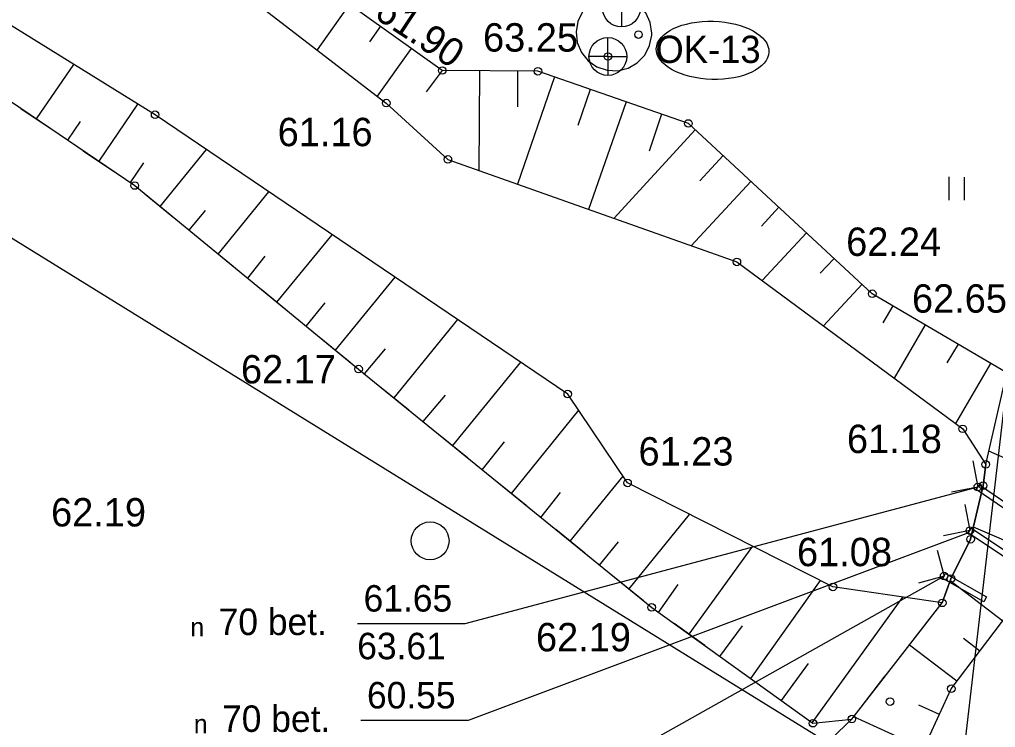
# Model space of a CAD drawing. Extents: x 631971 to 635284, y 6450547 to 6453247.
# Drawn here: x 633665.55 to 633691.36, y 6451654.21 to 6451672.92 of the extents above; entities that cross this region are included whole.
import ezdxf

# ---------------------------------------------------------------- set-up
doc = ezdxf.new("R2010")
doc.units = 0
for name, color, linetype in [('4', 7, 'Continuous'), ('Default', 7, 'Continuous'), ('Level 14', 7, 'Continuous'), ('Level 31', 7, 'Continuous'), ('Level 34', 7, 'Continuous'), ('Level 39', 7, 'Continuous'), ('Level 4', 7, 'Continuous'), ('Level 40', 7, 'Continuous'), ('Level 41', 7, 'Continuous'), ('Level 42', 7, 'Continuous'), ('Level 54', 7, 'Continuous'), ('Level 55', 7, 'Continuous'), ('Level 57', 7, 'Continuous'), ('Level 59', 7, 'Continuous'), ('PR_elekter', 7, 'Continuous')]:
    doc.layers.add(name, color=color, linetype=linetype)

# ---------------------------------------------------------------- blocks, each defined once
blk = doc.blocks.new('POINT_DISPLAY')
at = {"layer": 'Default'}
blk.add_line((0, 0), (0, 0), dxfattribs=at)
blk = doc.blocks.new('PUNKT')
at = {"layer": 'PR_elekter'}
blk.add_circle((0, 0), 10000, dxfattribs=at)
blk.add_circle((0, 0), 10000, dxfattribs=at)
blk = doc.blocks.new('VKANKA')
at = {"layer": 'Level 4'}
for q in [(0, 50000), (-50000, 0), (50000, 0), (0, -50000)]:
    blk.add_line((0, 0), q, dxfattribs=at)
blk.add_circle((0, 0), 50000, dxfattribs=at)
blk = doc.blocks.new('PUNKT_1')
at = {"layer": 'Default'}
blk.add_circle((0, 0), 10000, dxfattribs=at)
blk.add_circle((0, 0), 10000, dxfattribs=at)
blk = doc.blocks.new('VHEIN_')
at = {"layer": 'Level 41'}
for p, q in [((0, 62000), (0, 0)), ((41000, 61000), (41000, 0))]:
    blk.add_line(p, q, dxfattribs=at)
blk = doc.blocks.new('VMETS')
at = {"layer": '4'}
blk.add_circle((0, 0), 50000, dxfattribs=at)

msp = doc.modelspace()

# ---------------------------------------------------------------- linework, layer by layer
at = {"layer": 'Level 14'}
msp.add_lwpolyline([(633689.87, 6451647.9), (633697.84, 6451716.44)], dxfattribs=at)
at = {"layer": 'Level 31'}
msp.add_lwpolyline([(633684.38, 6451647.68), (633686.46, 6451653.38), (633687.56, 6451654.43), (633689.95, 6451657.5), (633690.18, 6451658.14), (633690.7, 6451659.18), (633691.03, 6451660.6), (633691.1, 6451661.16), (633691.66, 6451663.58), (633691.9, 6451664.6), (633692.74, 6451668.8), (633694.49, 6451676.8), (633697.39, 6451684.35), (633699.19, 6451687.99)], dxfattribs=at)
at = {"layer": 'Level 34'}
for points in [[(633689.95, 6451657.5), (633687.06, 6451657.92), (633681.63, 6451660.67), (633680.05, 6451663.02), (633669.14, 6451670.4), (633660.97, 6451675.46), (633649.88, 6451682.96), (633636.6, 6451690.22), (633627.35, 6451697.13), (633615.23, 6451703.33), (633601.15, 6451705.85), (633593.85, 6451706.69), (633590.4, 6451707.46), (633586.79, 6451706.21)], [(633623.87, 6451704.29), (633626.07, 6451703.48), (633633.47, 6451698.89), (633643.67, 6451690.84), (633653.75, 6451685.37), (633660.73, 6451680.31), (633669.6, 6451675.06), (633675.25, 6451670.71), (633676.88, 6451669.22), (633684.52, 6451666.51), (633690.49, 6451662.1), (633691.1, 6451661.16), (633691.03, 6451660.6), (633690.7, 6451659.18), (633690.18, 6451658.14), (633689.95, 6451657.5)]]:
    msp.add_lwpolyline(points, dxfattribs=at)
at = {"layer": 'Level 39'}
for points in [[(633690.759, 6451661.255), (633690.89, 6451660.56), (633690.195, 6451660.429)], [(633690.543, 6451660.104), (633690.68, 6451659.41), (633689.986, 6451659.273)], [(633689.812, 6451658.892), (633690, 6451658.21), (633689.318, 6451658.022)]]:
    msp.add_lwpolyline(points, dxfattribs=at)
for points in [[(633691.764, 6451659.871), (633690.848, 6451660.498), (633690.932, 6451660.622), (633691.849, 6451659.995)], [(633690.722, 6451659.472), (633691.76, 6451658.776), (633691.676, 6451658.651), (633690.638, 6451659.348)], [(633690.037, 6451658.275), (633691.124, 6451657.658), (633691.05, 6451657.528), (633689.963, 6451658.145)]]:
    msp.add_lwpolyline(points, close=True, dxfattribs=at)
at = {"layer": 'Level 4'}
msp.add_lwpolyline([(633682.27, 6451672.56), (633682.23, 6451672.839), (633682.114, 6451673.096), (633681.931, 6451673.311), (633681.695, 6451673.465), (633681.425, 6451673.548), (633681.143, 6451673.552), (633680.871, 6451673.477), (633680.631, 6451673.329), (633680.441, 6451673.12), (633680.318, 6451672.866), (633680.27, 6451672.588), (633680.302, 6451672.307), (633680.411, 6451672.047), (633680.589, 6451671.828), (633680.821, 6451671.667), (633681.088, 6451671.577), (633681.37, 6451671.565), (633681.644, 6451671.632), (633681.888, 6451671.774), (633682.083, 6451671.978), (633682.213, 6451672.228), (633682.268, 6451672.505), (633682.27, 6451672.56)], dxfattribs=at)
at = {"layer": 'Level 40'}
msp.add_lwpolyline([(633139.52, 6451280.97), (633307.98, 6451290.16), (633302.22, 6451390), (633660.76, 6451533.44), (633691.2, 6451646.14), (633693.54, 6451649.72), (633592.16, 6451712.34), (633497.57, 6451665.9), (633421.45, 6451623.19), (633415.08, 6451621.47), (633405.3, 6451613.9), (633385.34, 6451594.3), (633370.86, 6451590.92), (633343.9, 6451596.99), (633316.98, 6451588.78), (633265.35, 6451856.15), (633225.1, 6451824.8)], dxfattribs=at)
at = {"layer": 'Level 42'}
for p, q in [((633674.28, 6451673.32), (633673.42, 6451672.12)), ((633675.1, 6451672.74), (633674.81, 6451672.33)), ((633675.91, 6451672.15), (633675.01, 6451670.89)), ((633666, 6451670.29), (633666.99, 6451671.73)), ((633676.73, 6451671.57), (633676.31, 6451671.01)), ((633677.72, 6451671.56), (633677.7, 6451668.93)), ((633678.72, 6451671.55), (633678.72, 6451670.61)), ((633679.7, 6451671.4), (633678.72, 6451668.57)), ((633680.64, 6451671.07), (633680.32, 6451670.12)), ((633665.59, 6451670.57), (633666.42, 6451670.01)), ((633667.66, 6451669.17), (633668.68, 6451670.68)), ((633681.59, 6451670.74), (633680.6, 6451667.9)), ((633682.53, 6451670.42), (633682.2, 6451669.44)), ((633666.83, 6451669.73), (633667.17, 6451670.22)), ((633683.42, 6451670), (633681.27, 6451667.66)), ((633667.24, 6451669.45), (633668.07, 6451668.89)), ((633669.27, 6451667.98), (633670.5, 6451669.48)), ((633684.16, 6451669.32), (633683.54, 6451668.65)), ((633668.49, 6451668.61), (633668.84, 6451669.13)), ((633684.89, 6451668.64), (633683.31, 6451666.94)), ((633668.88, 6451668.3), (633669.65, 6451667.67)), ((633670.81, 6451666.72), (633672.15, 6451668.36)), ((633685.63, 6451667.96), (633685.17, 6451667.46)), ((633670.04, 6451667.35), (633670.47, 6451667.87)), ((633672.36, 6451665.45), (633673.82, 6451667.23)), ((633686.36, 6451667.28), (633685.19, 6451666.02)), ((633670.43, 6451667.03), (633671.2, 6451666.4)), ((633671.59, 6451666.08), (633672.05, 6451666.66)), ((633687.09, 6451666.6), (633686.72, 6451666.21)), ((633673.91, 6451664.18), (633675.49, 6451666.11)), ((633687.83, 6451665.92), (633686.81, 6451664.82)), ((633671.97, 6451665.77), (633672.75, 6451665.13)), ((633673.13, 6451664.81), (633673.64, 6451665.43)), ((633688.64, 6451665.35), (633688.38, 6451664.9)), ((633675.46, 6451662.92), (633677.14, 6451664.99)), ((633689.5, 6451664.85), (633688.68, 6451663.44)), ((633673.52, 6451664.5), (633674.3, 6451663.86)), ((633674.68, 6451663.55), (633675.23, 6451664.21)), ((633690.37, 6451664.34), (633690.07, 6451663.84)), ((633677.01, 6451661.66), (633678.81, 6451663.86)), ((633691.23, 6451663.83), (633690.3, 6451662.24)), ((633675.07, 6451663.23), (633675.85, 6451662.6)), ((633676.23, 6451662.29), (633676.82, 6451662.99)), ((633678.56, 6451660.39), (633680.34, 6451662.59)), ((633676.62, 6451661.97), (633677.4, 6451661.34)), ((633677.79, 6451661.02), (633678.38, 6451661.76)), ((633693.4, 6451660.54), (633691.18, 6451661.51)), ((633680.11, 6451659.13), (633681.51, 6451660.85)), ((633678.17, 6451660.71), (633678.95, 6451660.08)), ((633679.34, 6451659.76), (633679.86, 6451660.42)), ((633681.67, 6451657.87), (633683.27, 6451659.84)), ((633679.73, 6451659.45), (633680.5, 6451658.82)), ((633692.6, 6451658.71), (633690.78, 6451659.5)), ((633680.89, 6451658.5), (633681.39, 6451659.11)), ((633683.26, 6451656.67), (633684.94, 6451659)), ((633681.28, 6451658.19), (633682.05, 6451657.56)), ((633682.45, 6451657.25), (633682.97, 6451657.99)), ((633684.89, 6451655.5), (633686.73, 6451658.09)), ((633691.55, 6451657.02), (633690.16, 6451658.08)), ((633686.51, 6451654.33), (633688.91, 6451657.65)), ((633689.06, 6451656.36), (633689.67, 6451657.14)), ((633682.86, 6451656.96), (633683.67, 6451656.38)), ((633684.07, 6451656.08), (633684.67, 6451656.89)), ((633690.34, 6451655.43), (633689.08, 6451656.38)), ((633690.94, 6451656.22), (633690.51, 6451656.56)), ((633685.7, 6451654.92), (633686.41, 6451655.9)), ((633687.83, 6451654.78), (633688.44, 6451655.57)), ((633689.88, 6451654.55), (633689.33, 6451654.8)), ((633689.46, 6451653.64), (633687.61, 6451654.49))]:
    msp.add_line(p, q, dxfattribs=at)
for points in [[(633587.34, 6451705.84), (633595.09, 6451705.69), (633601.16, 6451705.01), (633605.03, 6451705), (633609.11, 6451702.95), (633616.85, 6451701.31), (633624.73, 6451697.73), (633631.93, 6451693.08), (633636.68, 6451689.06), (633648.79, 6451680.8), (633658.81, 6451675.17), (633668.6, 6451668.53), (633674.52, 6451663.68), (633682.27, 6451657.38), (633686.53, 6451654.32), (633687.56, 6451654.43), (633689.95, 6451657.5)], [(633691.1, 6451661.16), (633691.66, 6451663.58), (633688.1, 6451665.67), (633683.24, 6451670.17), (633679.26, 6451671.55), (633676.73, 6451671.57), (633674.03, 6451673.5), (633670.73, 6451676.63), (633660.35, 6451683.09), (633653.15, 6451688.93), (633644.91, 6451693.35), (633638.43, 6451696.94), (633631.99, 6451701.76), (633626.52, 6451704.54), (633625.23, 6451705.28)], [(633687.29, 6451646.43), (633688.03, 6451650.54), (633690.19, 6451655.23), (633692.29, 6451658), (633693.56, 6451660.92), (633694.14, 6451664.01), (633696.18, 6451672.32), (633698.56, 6451678.18), (633699.81, 6451685.69), (633699.2, 6451687.99)]]:
    msp.add_lwpolyline(points, dxfattribs=at)
at = {"layer": 'Level 55'}
msp.add_ellipse((633683.88, 6451672.103), major_axis=(1.489, -0.044), ratio=0.51567, dxfattribs=at)
at = {"layer": 'Level 57'}
for points in [[(633690.89, 6451660.56), (633677.33, 6451656.95), (633674.49, 6451656.95)], [(633690.64, 6451659.35), (633677.42, 6451654.39), (633674.58, 6451654.39)], [(633690, 6451658.21), (633677.38, 6451651.11), (633674.54, 6451651.11)]]:
    msp.add_lwpolyline(points, dxfattribs=at)

# ---------------------------------------------------------------- block references
at = {"layer": 'Level 4', "xscale": 1.0000000000002532e-05, "yscale": 1.0000000000002532e-05}
for p in [(633681.47, 6451673.22), (633681.11, 6451671.94)]:
    msp.add_blockref('VKANKA', p, dxfattribs=at)
at = {"layer": 'Level 41', "xscale": 1.0000000000002532e-05, "yscale": 1.0000000000002532e-05}
for name, p in [('VHEIN_', (633690.12, 6451668.14)), ('VMETS', (633676.41, 6451659.14))]:
    msp.add_blockref(name, p, dxfattribs=at)
at = {"layer": 'Level 54'}
for name, p, xscale, yscale in [('PUNKT', (633681.92, 6451672.52), 1.0000000000002532e-05, 1.0000000000002532e-05), ('POINT_DISPLAY', (633681.92, 6451672.52), 0.010000000000002531, 0.010000000000002531), ('POINT_DISPLAY', (633681.11, 6451671.94), 0.010000000000002531, 0.010000000000002531), ('POINT_DISPLAY', (633676.73, 6451671.57), 0.010000000000002531, 0.010000000000002531), ('PUNKT', (633679.26, 6451671.55), 1.0000000000002532e-05, 1.0000000000002532e-05), ('POINT_DISPLAY', (633679.26, 6451671.55), 0.010000000000002531, 0.010000000000002531), ('POINT_DISPLAY', (633675.25, 6451670.71), 0.010000000000002531, 0.010000000000002531), ('PUNKT', (633669.14, 6451670.4), 1.0000000000002532e-05, 1.0000000000002532e-05), ('POINT_DISPLAY', (633669.14, 6451670.4), 0.010000000000002531, 0.010000000000002531), ('PUNKT', (633683.24, 6451670.17), 1.0000000000002532e-05, 1.0000000000002532e-05), ('POINT_DISPLAY', (633683.24, 6451670.17), 0.010000000000002531, 0.010000000000002531), ('PUNKT', (633676.88, 6451669.22), 1.0000000000002532e-05, 1.0000000000002532e-05), ('POINT_DISPLAY', (633676.88, 6451669.22), 0.010000000000002531, 0.010000000000002531), ('PUNKT', (633668.6, 6451668.53), 1.0000000000002532e-05, 1.0000000000002532e-05), ('POINT_DISPLAY', (633668.6, 6451668.53), 0.010000000000002531, 0.010000000000002531), ('PUNKT', (633684.52, 6451666.51), 1.0000000000002532e-05, 1.0000000000002532e-05), ('POINT_DISPLAY', (633684.52, 6451666.51), 0.010000000000002531, 0.010000000000002531), ('POINT_DISPLAY', (633688.1, 6451665.67), 0.010000000000002531, 0.010000000000002531), ('POINT_DISPLAY', (633674.52, 6451663.68), 0.010000000000002531, 0.010000000000002531), ('PUNKT', (633680.05, 6451663.02), 1.0000000000002532e-05, 1.0000000000002532e-05), ('POINT_DISPLAY', (633680.05, 6451663.02), 0.010000000000002531, 0.010000000000002531), ('POINT_DISPLAY', (633690.49, 6451662.1), 0.010000000000002531, 0.010000000000002531), ('PUNKT', (633691.1, 6451661.16), 1.0000000000002532e-05, 1.0000000000002532e-05), ('POINT_DISPLAY', (633691.1, 6451661.16), 0.010000000000002531, 0.010000000000002531), ('POINT_DISPLAY', (633681.63, 6451660.67), 0.010000000000002531, 0.010000000000002531), ('PUNKT', (633690.89, 6451660.56), 1.0000000000002532e-05, 1.0000000000002532e-05), ('POINT_DISPLAY', (633690.89, 6451660.56), 0.010000000000002531, 0.010000000000002531), ('PUNKT', (633691.03, 6451660.6), 1.0000000000002532e-05, 1.0000000000002532e-05), ('POINT_DISPLAY', (633691.03, 6451660.6), 0.010000000000002531, 0.010000000000002531), ('PUNKT', (633690.68, 6451659.41), 1.0000000000002532e-05, 1.0000000000002532e-05), ('PUNKT', (633690.7, 6451659.18), 1.0000000000002532e-05, 1.0000000000002532e-05), ('POINT_DISPLAY', (633690.68, 6451659.41), 0.010000000000002531, 0.010000000000002531), ('POINT_DISPLAY', (633690.7, 6451659.18), 0.010000000000002531, 0.010000000000002531), ('PUNKT', (633690, 6451658.21), 1.0000000000002532e-05, 1.0000000000002532e-05), ('POINT_DISPLAY', (633690, 6451658.21), 0.010000000000002531, 0.010000000000002531), ('PUNKT', (633690.18, 6451658.14), 1.0000000000002532e-05, 1.0000000000002532e-05), ('POINT_DISPLAY', (633687.06, 6451657.92), 0.010000000000002531, 0.010000000000002531), ('POINT_DISPLAY', (633690.18, 6451658.14), 0.010000000000002531, 0.010000000000002531), ('POINT_DISPLAY', (633682.27, 6451657.38), 0.010000000000002531, 0.010000000000002531), ('PUNKT', (633689.95, 6451657.5), 1.0000000000002532e-05, 1.0000000000002532e-05), ('POINT_DISPLAY', (633689.95, 6451657.5), 0.010000000000002531, 0.010000000000002531), ('PUNKT', (633690.19, 6451655.23), 1.0000000000002532e-05, 1.0000000000002532e-05), ('POINT_DISPLAY', (633690.19, 6451655.23), 0.010000000000002531, 0.010000000000002531), ('PUNKT', (633688.57, 6451654.89), 1.0000000000002532e-05, 1.0000000000002532e-05), ('POINT_DISPLAY', (633688.57, 6451654.89), 0.010000000000002531, 0.010000000000002531), ('PUNKT', (633686.53, 6451654.32), 1.0000000000002532e-05, 1.0000000000002532e-05), ('POINT_DISPLAY', (633686.53, 6451654.32), 0.010000000000002531, 0.010000000000002531), ('PUNKT', (633687.56, 6451654.43), 1.0000000000002532e-05, 1.0000000000002532e-05), ('POINT_DISPLAY', (633687.56, 6451654.43), 0.010000000000002531, 0.010000000000002531)]:
    msp.add_blockref(name, p, dxfattribs=dict(at, xscale=xscale, yscale=yscale))
at = {"layer": 'Level 59', "xscale": 1.0000000000002532e-05, "yscale": 1.0000000000002532e-05}
for p in [(633681.11, 6451671.94), (633676.73, 6451671.57), (633675.25, 6451670.71), (633688.1, 6451665.67), (633674.52, 6451663.68), (633690.49, 6451662.1), (633681.63, 6451660.67), (633687.06, 6451657.92), (633682.27, 6451657.38)]:
    msp.add_blockref('PUNKT_1', p, dxfattribs=at)

# ---------------------------------------------------------------- texts
at = {"layer": 'Level 39'}
for p in [(633670.073, 6451656.615), (633670.163, 6451654.055)]:
    msp.add_text('n', height=0.49, dxfattribs=at).set_placement(p)
at = {"layer": 'Level 55'}
msp.add_text('OK-13', height=0.72, dxfattribs=at).set_placement((633682.366, 6451671.77))
at = {"layer": 'Level 57'}
for s, p in [('61.65', (633674.651, 6451657.27)), ('70 bet.', (633670.819, 6451656.65)), ('63.61', (633674.483, 6451656.01)), ('60.55', (633674.741, 6451654.71)), ('70 bet.', (633670.909, 6451654.09))]:
    msp.add_text(s, height=0.7, dxfattribs=at).set_placement(p)
at = {"layer": 'Level 59'}
msp.add_text('61.90', height=0.75, rotation=326.4582, dxfattribs=at).set_placement((633674.89, 6451672.99))
for s, p in [('63.25', (633677.81, 6451672.07)), ('61.16', (633672.38, 6451669.57)), ('62.24', (633687.41, 6451666.67)), ('62.65', (633689.15, 6451665.17)), ('62.17', (633671.41, 6451663.3)), ('61.18', (633687.43, 6451661.46)), ('61.23', (633681.92, 6451661.13)), ('62.19', (633666.39, 6451659.52)), ('61.08', (633686.11, 6451658.47)), ('62.19', (633679.21, 6451656.22))]:
    msp.add_text(s, height=0.75, dxfattribs=at).set_placement(p)

doc.saveas('drawing.dxf')
